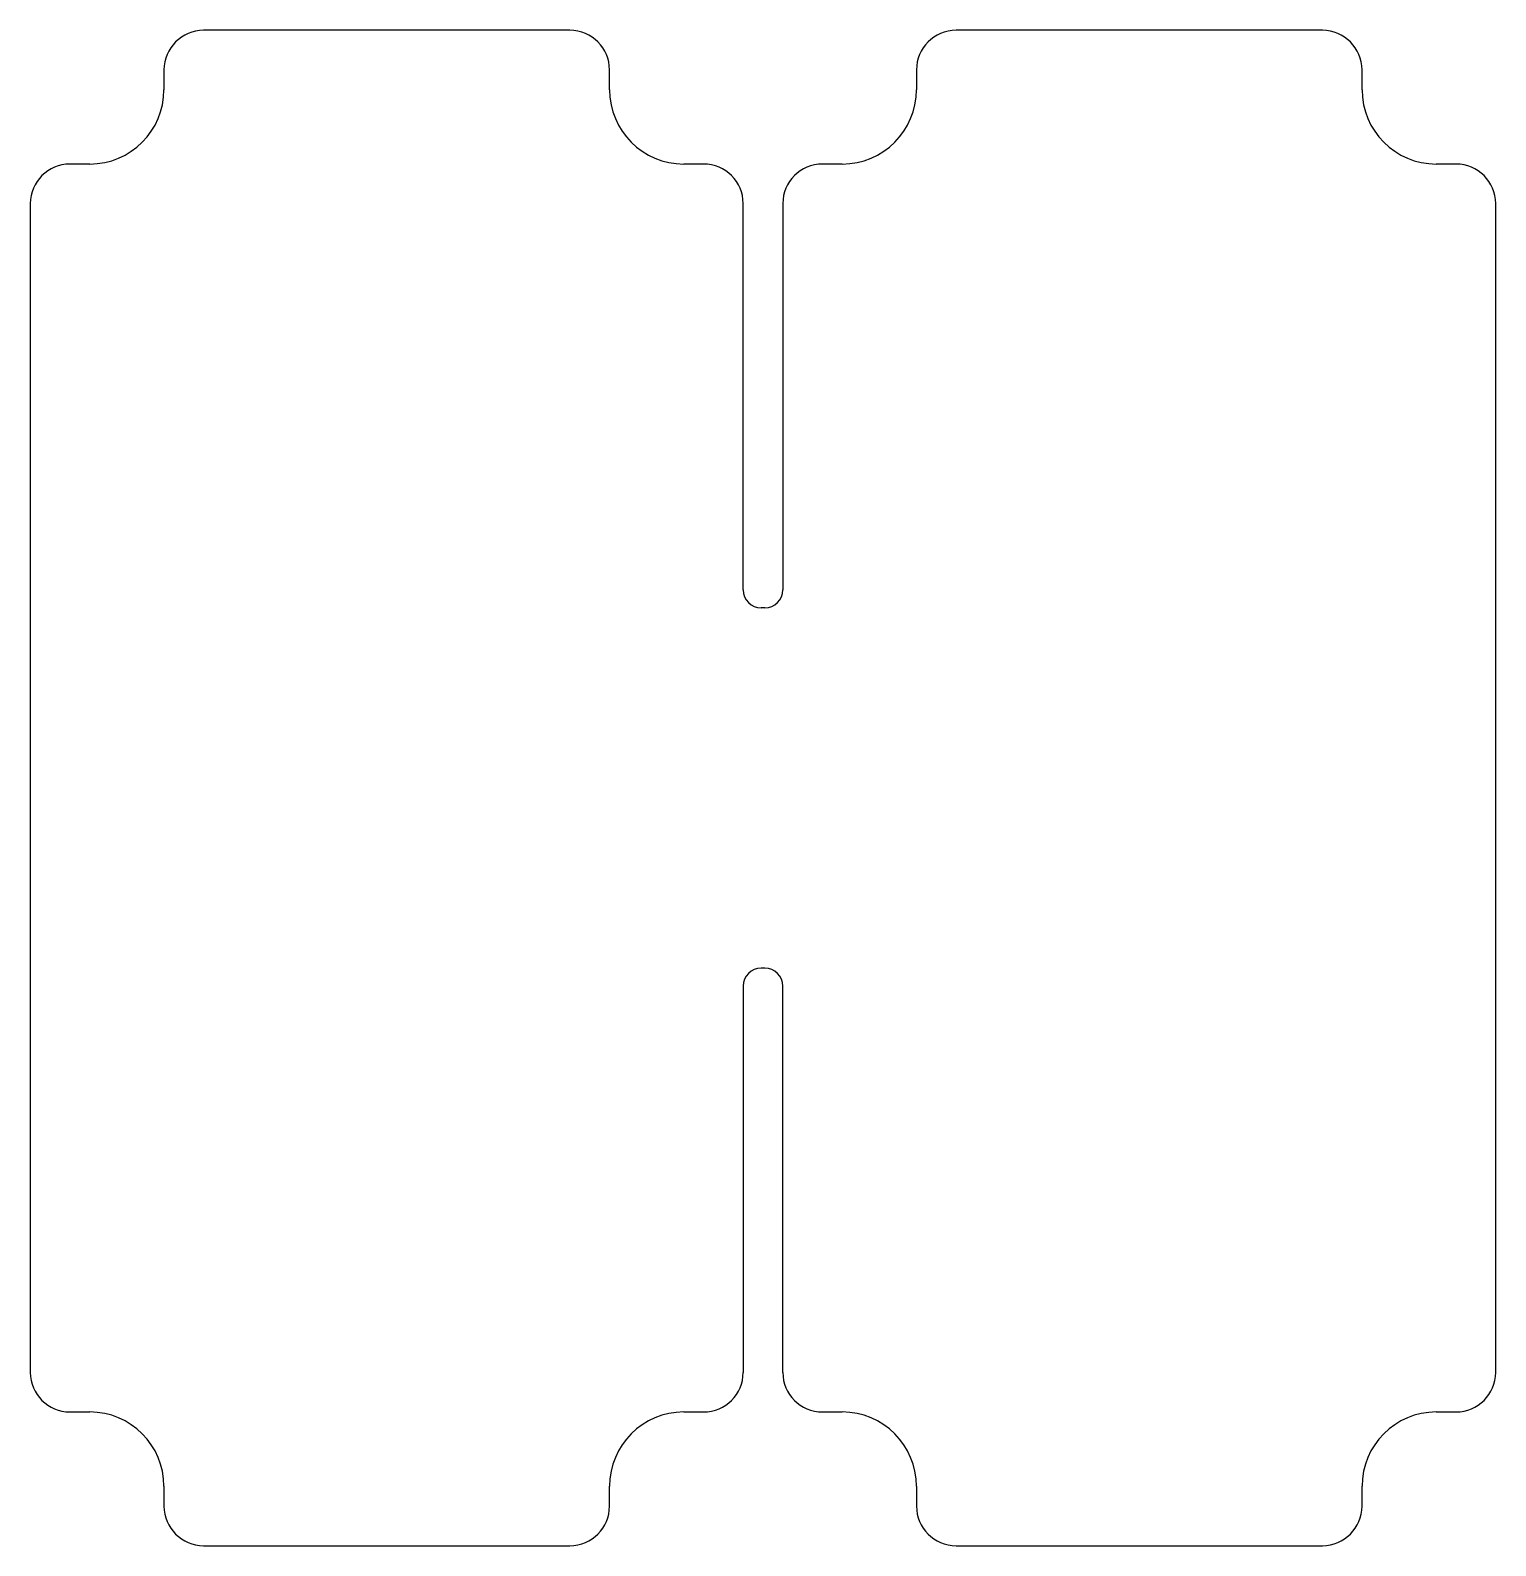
# Model space of a CAD drawing. Header units: millimetres. Extents: x 0 to 74, y 0 to 76.5.
import ezdxf

# ---------------------------------------------------------------- set-up
doc = ezdxf.new("R2010")
doc.units = ezdxf.units.MM

msp = doc.modelspace()

# ---------------------------------------------------------------- linework, layer by layer
at = {"color": 7, "linetype": 'Continuous', "lineweight": 25}
for p, q in [((27.25, 76.5), (8.75, 76.5)), ((65.25, 76.5), (46.75, 76.5)), ((6.75, 74.5), (6.75, 73.5)), ((29.25, 73.5), (29.25, 74.5)), ((44.75, 74.5), (44.75, 73.5)), ((67.25, 73.5), (67.25, 74.5)), ((3, 69.75), (2, 69.75)), ((34, 69.75), (33, 69.75)), ((41, 69.75), (40, 69.75)), ((72, 69.75), (71, 69.75)), ((0, 67.75), (0, 8.75)), ((36, 48.25), (36, 67.75)), ((38, 67.75), (38, 48.25)), ((74, 8.75), (74, 67.75)), ((37.1, 47.35), (36.9, 47.35)), ((37.1, 29.15), (36.9, 29.15)), ((36, 28.25), (36, 8.75)), ((38, 8.75), (38, 28.25)), ((2, 6.75), (3, 6.75)), ((33, 6.75), (34, 6.75)), ((40, 6.75), (41, 6.75)), ((71, 6.75), (72, 6.75)), ((6.75, 3), (6.75, 2)), ((29.25, 2), (29.25, 3)), ((44.75, 3), (44.75, 2)), ((67.25, 2), (67.25, 3)), ((8.75, 0), (27.25, 0)), ((46.75, 0), (65.25, 0))]:
    msp.add_line(p, q, dxfattribs=at)
for centre, radius, start, end in [((8.75, 74.5), 2, 90.00133, 179.99867), ((27.25, 74.5), 2, 0.00133, 89.99867), ((46.75, 74.5), 2, 90.00133, 179.99867), ((65.25, 74.5), 2, 0.00133, 89.99867), ((3, 73.5), 3.75, 270.00133, 359.99867), ((33, 73.5), 3.75, 180.00133, 269.99867), ((41, 73.5), 3.75, 270.00133, 359.99867), ((71, 73.5), 3.75, 180.00133, 269.99867), ((2, 67.75), 2, 90.00133, 179.99867), ((34, 67.75), 2, 0.00133, 89.99867), ((40, 67.75), 2, 90.00133, 179.99867), ((72, 67.75), 2, 0.00133, 89.99867), ((36.9, 48.25), 0.9, 180, 270), ((37.1, 48.25), 0.9, 270, 0), ((36.9, 28.25), 0.9, 90, 180), ((37.1, 28.25), 0.9, 0, 90), ((2, 8.75), 2, 180.00133, 269.99867), ((34, 8.75), 2, 270.00133, 359.99867), ((40, 8.75), 2, 180.00133, 269.99867), ((72, 8.75), 2, 270.00133, 359.99867), ((3, 3), 3.75, 0.00133, 89.99867), ((33, 3), 3.75, 90.00133, 179.99867), ((41, 3), 3.75, 0.00133, 89.99867), ((71, 3), 3.75, 90.00133, 179.99867), ((8.75, 2), 2, 180.00133, 269.99867), ((27.25, 2), 2, 270.00133, 359.99867), ((46.75, 2), 2, 180.00133, 269.99867), ((65.25, 2), 2, 270.00133, 359.99867)]:
    msp.add_arc(centre, radius, start, end, dxfattribs=at)

doc.saveas('drawing.dxf')
